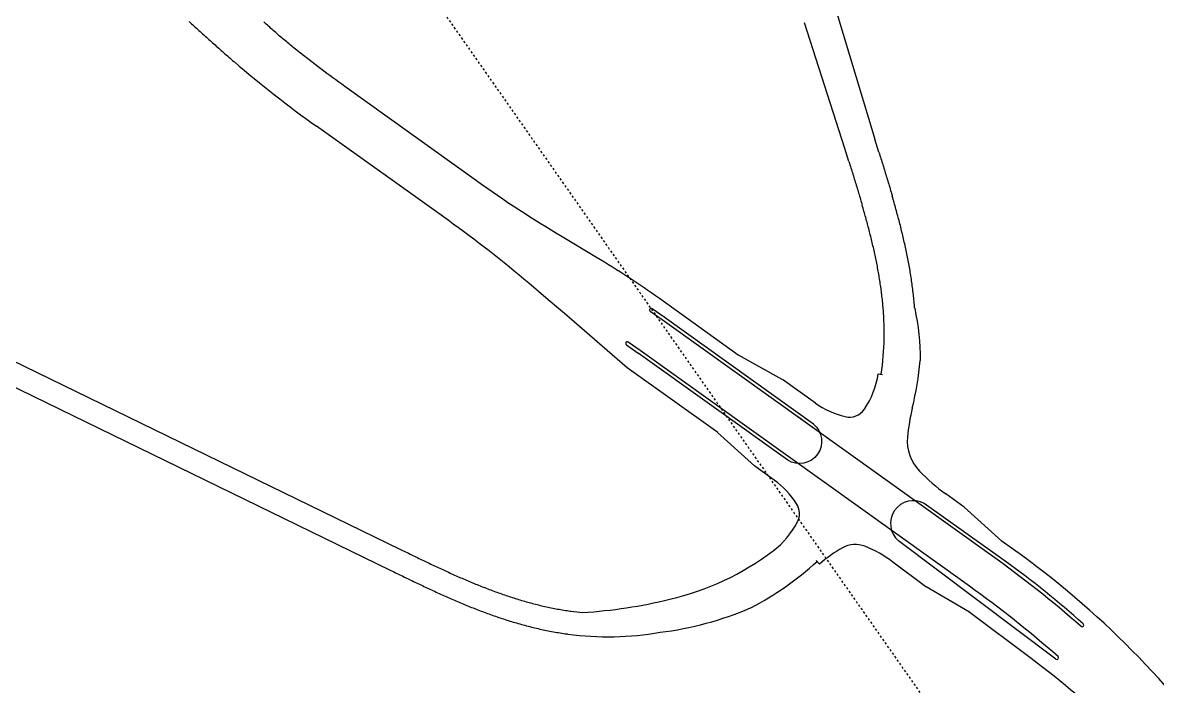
# Model space of a CAD drawing. Header units: millimetres. Extents: x 152904052 to 153933663, y 538271515 to 539240469.
# Drawn here: x 153563437 to 153570304, y 539135437 to 539139454 of the extents above; entities that cross this region are included whole.
import ezdxf

# ---------------------------------------------------------------- set-up
doc = ezdxf.new("R2010")
doc.units = ezdxf.units.MM
doc.linetypes.add('HIDDEN', pattern=[5.08, 2.54, -2.54])
doc.layers.add('BORD', color=7, linetype='Continuous')

msp = doc.modelspace()

# ---------------------------------------------------------------- linework, layer by layer
at = {"layer": 'BORD', "color": 8, "linetype": 'HIDDEN', "ltscale": 5}
msp.add_line((153552920.9, 539158173), (153604542.8, 539084449.3), dxfattribs=at)
at = {"layer": 'BORD', "color": 137, "ltscale": 10, "flags": 128}
for points in [[(153568364.1, 539139512.7), (153568594.3, 539138748.9)], [(153568412.9, 539138692.6), (153568167.6, 539139454.1)], [(153566182.9, 539138497.2), (153565386.8, 539139068.2)], [(153566011.8, 539138258.1), (153565214.6, 539138827.5)], [(153568619, 539138669.8), (153568594, 539138749.8)], [(153568437.6, 539138613.3), (153568412.6, 539138693.3)], [(153568619, 539138669.8), (153568621.9, 539138660.3), (153568624.9, 539138650.7), (153568627.9, 539138641.2), (153568630.9, 539138631.6), (153568633.9, 539138622.1), (153568636.8, 539138612.5), (153568639.8, 539138602.9), (153568642.8, 539138593.3), (153568645.8, 539138583.7), (153568648.7, 539138574.1), (153568651.7, 539138564.5), (153568654.6, 539138554.9), (153568657.6, 539138545.3), (153568660.6, 539138535.6), (153568663.5, 539138526), (153568666.4, 539138516.3), (153568669.4, 539138506.7), (153568672.3, 539138497), (153568675.2, 539138487.4), (153568678.2, 539138477.6), (153568681.1, 539138467.9), (153568684, 539138458.3), (153568686.9, 539138448.5), (153568689.7, 539138438.8), (153568692.6, 539138429.1), (153568695.5, 539138419.4), (153568698.3, 539138409.6), (153568700, 539138403.8)], [(153568437.6, 539138613.3), (153568440.6, 539138603.8), (153568443.5, 539138594.2), (153568446.5, 539138584.7), (153568449.5, 539138575.1), (153568452.4, 539138565.6), (153568455.4, 539138556.1), (153568458.4, 539138546.6), (153568461.3, 539138537), (153568464.3, 539138527.5), (153568467.2, 539138518), (153568470.1, 539138508.5), (153568473.1, 539138499), (153568476, 539138489.4), (153568478.9, 539138479.9), (153568481.8, 539138470.4), (153568484.7, 539138460.9), (153568487.6, 539138451.4), (153568490.5, 539138441.9), (153568493.4, 539138432.4), (153568496.2, 539138422.9), (153568499.1, 539138413.4), (153568501.9, 539138404), (153568504.7, 539138394.5), (153568507.5, 539138385), (153568510.3, 539138375.5), (153568513.1, 539138366), (153568515.9, 539138356.5), (153568517.6, 539138350.8)], [(153568770.3, 539138136.8), (153568768, 539138146.7), (153568765.7, 539138156.8), (153568763.3, 539138166.8), (153568760.9, 539138176.8), (153568758.5, 539138186.8), (153568756, 539138196.8), (153568753.5, 539138206.7), (153568751, 539138216.7), (153568748.5, 539138226.6), (153568746, 539138236.6), (153568743.4, 539138246.5), (153568740.8, 539138256.4), (153568738.2, 539138266.3), (153568735.6, 539138276.2), (153568733, 539138286.1), (153568730.3, 539138295.9), (153568727.6, 539138305.8), (153568724.9, 539138315.6), (153568722.2, 539138325.5), (153568719.5, 539138335.3), (153568716.8, 539138345.1), (153568714, 539138354.9), (153568711.2, 539138364.7), (153568708.4, 539138374.5), (153568705.6, 539138384.3), (153568702.8, 539138394), (153568700, 539138403.8)], [(153568528.5, 539138312.8), (153568525.8, 539138322.3), (153568523, 539138331.8), (153568520.3, 539138341.3), (153568518.1, 539138349)], [(153568835.3, 539137725.3), (153568835.2, 539137725.5), (153568834.4, 539137736), (153568833.6, 539137746.4), (153568832.7, 539137756.9), (153568831.7, 539137767.4), (153568830.7, 539137777.8), (153568829.7, 539137788.3), (153568828.6, 539137798.7), (153568827.5, 539137809.2), (153568826.3, 539137819.6), (153568825.1, 539137830), (153568823.8, 539137840.4), (153568822.5, 539137850.8), (153568821.1, 539137861.1), (153568819.7, 539137871.5), (153568818.3, 539137881.8), (153568816.8, 539137892.2), (153568815.3, 539137902.5), (153568813.7, 539137912.8), (153568812.1, 539137923.1), (153568810.4, 539137933.4), (153568808.8, 539137943.7), (153568807, 539137954), (153568805.3, 539137964.2), (153568803.5, 539137974.5), (153568801.7, 539137984.7), (153568799.8, 539137994.9), (153568797.9, 539138005.1), (153568796, 539138015.3), (153568794, 539138025.5), (153568792, 539138035.7), (153568790, 539138045.8), (153568787.9, 539138056), (153568785.8, 539138066.1), (153568783.7, 539138076.2), (153568781.5, 539138086.3), (153568779.4, 539138096.4), (153568777.1, 539138106.5), (153568774.9, 539138116.6), (153568772.6, 539138126.7), (153568770.3, 539138136.7)], [(153567095.5, 539137365.6), (153566716.6, 539137693.5)], [(153567306.7, 539137655.9), (153567235.4, 539137707)], [(153567318.4, 539137672.2), (153567247.1, 539137723.2)], [(153569300.1, 539136229.2), (153567306.7, 539137655.9)], [(153568223.3, 539137024.5), (153567318.4, 539137672.2)], [(153567090.5, 539137504.5), (153567161.7, 539137453.5)], [(153567173.4, 539137469.8), (153567102.1, 539137520.8)], [(153568066.8, 539136805.7), (153567161.8, 539137453.5)], [(153569166.8, 539136043), (153567173.4, 539137469.8)], [(153567766.6, 539137443.4), (153568032.2, 539137296.3)], [(153567643.5, 539136973.4), (153567095.5, 539137365.6)], [(153568234.3, 539137151.9), (153568034.6, 539137294.8)], [(153568615, 539137328.5), (153568639.7, 539137324.7)], [(153567642.5, 539136974.4), (153567865.9, 539136771.4)], [(153567985, 539136686), (153567867, 539136770.4)], [(153569135.7, 539136522.1), (153569024.7, 539136601.5)], [(153569382, 539136195.1), (153568893.7, 539136544.6)], [(153569362.6, 539136316.3), (153569135.7, 539136522.1)], [(153569690.1, 539135602.1), (153568736.7, 539136317.6)], [(153569433, 539136266.3), (153569359.6, 539136318.8)], [(153568239.1, 539136198), (153568259.3, 539136175.8)], [(153568902.3, 539136040.2), (153568703.2, 539136189.6)], [(153569166.4, 539135886.1), (153568904.2, 539136039.1)], [(153569540.9, 539135604.7), (153569163.1, 539135888.2)]]:
    msp.add_lwpolyline(points, dxfattribs=at)
for points in [[(153564444.9, 539139460.9), (153564452.3, 539139454.2), (153564459.7, 539139447.4), (153564467.1, 539139440.7), (153564474.5, 539139433.9), (153564481.9, 539139427.1), (153564489.3, 539139420.4), (153564496.7, 539139413.6), (153564504.1, 539139406.9), (153564511.6, 539139400.1), (153564519, 539139393.4), (153564526.4, 539139386.6), (153564533.9, 539139379.9), (153564541.3, 539139373.2), (153564548.8, 539139366.4), (153564556.3, 539139359.7), (153564563.7, 539139353), (153564571.2, 539139346.3), (153564578.7, 539139339.6), (153564586.2, 539139332.9), (153564593.7, 539139326.2), (153564601.2, 539139319.5), (153564608.7, 539139312.8), (153564616.3, 539139306.1), (153564623.8, 539139299.4), (153564631.4, 539139292.7), (153564638.9, 539139286.1), (153564646.5, 539139279.4), (153564654, 539139272.7), (153564661.6, 539139266.1), (153564669.2, 539139259.5), (153564676.8, 539139252.8), (153564684.4, 539139246.2), (153564692, 539139239.6), (153564699.7, 539139233), (153564707.3, 539139226.4), (153564714.9, 539139219.9), (153564718.2, 539139217, 0.022069), (153565214.5, 539138827.5, 0.022069)], [(153565386.8, 539139068.2, -0.013075), (153565100.9, 539139284.4), (153565096, 539139288.4), (153565088.3, 539139294.5), (153565080.6, 539139300.7), (153565072.9, 539139306.8), (153565065.3, 539139313), (153565057.7, 539139319.2), (153565050.1, 539139325.4), (153565042.6, 539139331.6), (153565035, 539139337.8), (153565027.5, 539139344), (153565020.1, 539139350.3), (153565012.6, 539139356.5), (153565005.2, 539139362.8), (153564997.8, 539139369), (153564990.4, 539139375.3), (153564983, 539139381.6), (153564975.7, 539139388), (153564968.5, 539139394.3), (153564961.2, 539139400.6), (153564954, 539139407), (153564946.8, 539139413.4), (153564939.7, 539139419.8), (153564932.5, 539139426.3), (153564925.5, 539139432.7), (153564918.4, 539139439.2), (153564911.4, 539139445.7), (153564904.5, 539139452.3), (153564897.5, 539139458.8)], [(153559444.6, 539139325.3), (153565722.7, 539136266.3), (153565727.3, 539136264.1), (153565736.3, 539136259.7), (153565745.2, 539136255.3), (153565754.2, 539136251), (153565763.2, 539136246.6), (153565772.2, 539136242.2), (153565781.2, 539136237.9), (153565790.2, 539136233.5), (153565799.1, 539136229.1), (153565808.1, 539136224.8), (153565817.1, 539136220.4), (153565826.1, 539136216.1), (153565835, 539136211.8), (153565844, 539136207.4), (153565853, 539136203.1), (153565862, 539136198.8), (153565871, 539136194.5), (153565879.9, 539136190.2), (153565888.9, 539136185.9), (153565897.9, 539136181.7), (153565906.9, 539136177.4), (153565915.9, 539136173.1), (153565924.9, 539136168.9), (153565933.8, 539136164.7), (153565942.8, 539136160.5), (153565951.8, 539136156.2), (153565960.8, 539136152), (153565969.8, 539136147.9), (153565978.9, 539136143.7), (153565987.9, 539136139.5), (153565996.9, 539136135.4), (153566005.9, 539136131.3), (153566014.9, 539136127.2), (153566023.9, 539136123.1), (153566033, 539136119), (153566042, 539136114.9), (153566051.1, 539136110.9), (153566060.1, 539136106.9), (153566069.2, 539136102.9), (153566078.2, 539136098.9), (153566087.3, 539136094.9), (153566096.3, 539136091), (153566105.4, 539136087.1), (153566114.5, 539136083.2), (153566123.6, 539136079.3), (153566132.7, 539136075.4), (153566141.8, 539136071.6), (153566150.9, 539136067.7), (153566160, 539136064), (153566169.1, 539136060.2), (153566178.2, 539136056.4), (153566187.4, 539136052.7), (153566196.5, 539136049), (153566205.7, 539136045.3), (153566214.8, 539136041.7), (153566224, 539136038.1), (153566233.2, 539136034.5), (153566242.3, 539136030.9), (153566251.5, 539136027.4), (153566260.7, 539136023.9), (153566269.9, 539136020.4), (153566279.1, 539136016.9), (153566288.4, 539136013.5), (153566297.6, 539136010.1), (153566306.8, 539136006.8), (153566316.1, 539136003.4), (153566325.3, 539136000.1), (153566334.6, 539135996.9), (153566343.9, 539135993.7), (153566353.1, 539135990.5), (153566362.4, 539135987.3), (153566371.7, 539135984.2), (153566381, 539135981.1), (153566390.3, 539135978), (153566399.7, 539135975), (153566409, 539135972), (153566418.3, 539135969), (153566427.7, 539135966.1), (153566437, 539135963.3), (153566446.4, 539135960.4), (153566455.8, 539135957.6), (153566465.2, 539135954.9), (153566474.6, 539135952.1), (153566484, 539135949.5), (153566493.4, 539135946.8), (153566502.8, 539135944.2), (153566512.2, 539135941.7), (153566521.7, 539135939.2), (153566531.1, 539135936.7), (153566540.6, 539135934.3), (153566550, 539135931.9), (153566559.5, 539135929.5), (153566569, 539135927.2), (153566578.5, 539135925), (153566588, 539135922.8), (153566597.5, 539135920.6), (153566607, 539135918.5), (153566616.5, 539135916.5), (153566626, 539135914.4), (153566635.6, 539135912.5), (153566645.1, 539135910.6), (153566654.7, 539135908.7), (153566664.2, 539135906.9), (153566673.8, 539135905.1), (153566683.3, 539135903.4), (153566692.9, 539135901.7), (153566702.5, 539135900.1), (153566712.1, 539135898.6), (153566721.7, 539135897.1), (153566731.3, 539135895.6), (153566740.9, 539135894.2), (153566750.5, 539135892.9), (153566755.2, 539135892.2, 0.010532), (153566826.3, 539135884.2)], [(153559653.9, 539139067.5), (153565661.3, 539136140.5), (153565666, 539136138.2), (153565674.9, 539136133.9), (153565683.9, 539136129.5), (153565692.9, 539136125.1), (153565701.9, 539136120.7), (153565711, 539136116.3), (153565720, 539136111.9), (153565729, 539136107.6), (153565738, 539136103.2), (153565747.1, 539136098.8), (153565756.1, 539136094.4), (153565765.1, 539136090.1), (153565774.2, 539136085.7), (153565783.2, 539136081.3), (153565792.3, 539136077), (153565801.4, 539136072.6), (153565810.5, 539136068.3), (153565819.6, 539136063.9), (153565828.7, 539136059.6), (153565837.8, 539136055.2), (153565846.9, 539136050.9), (153565856, 539136046.6), (153565865.2, 539136042.3), (153565874.3, 539136038), (153565883.5, 539136033.7), (153565892.6, 539136029.4), (153565901.8, 539136025.1), (153565911, 539136020.9), (153565920.2, 539136016.6), (153565929.4, 539136012.4), (153565938.6, 539136008.1), (153565947.8, 539136003.9), (153565957, 539135999.7), (153565966.3, 539135995.5), (153565975.5, 539135991.3), (153565984.8, 539135987.2), (153565994.1, 539135983), (153566003.3, 539135978.9), (153566012.6, 539135974.8), (153566022, 539135970.7), (153566031.3, 539135966.6), (153566040.6, 539135962.6), (153566050, 539135958.5), (153566059.3, 539135954.5), (153566068.7, 539135950.5), (153566078.1, 539135946.5), (153566087.5, 539135942.5), (153566096.9, 539135938.6), (153566106.3, 539135934.6), (153566115.8, 539135930.7), (153566125.2, 539135926.9), (153566134.7, 539135923), (153566144.2, 539135919.2), (153566153.7, 539135915.3), (153566163.2, 539135911.6), (153566172.7, 539135907.8), (153566182.3, 539135904.1), (153566191.8, 539135900.3), (153566201.4, 539135896.7), (153566211, 539135893), (153566220.6, 539135889.4), (153566230.2, 539135885.8), (153566239.9, 539135882.2), (153566249.5, 539135878.6), (153566259.2, 539135875.1), (153566268.9, 539135871.6), (153566278.6, 539135868.2), (153566288.3, 539135864.8), (153566298, 539135861.4), (153566307.8, 539135858), (153566317.5, 539135854.7), (153566327.3, 539135851.4), (153566337.1, 539135848.1), (153566346.9, 539135844.9), (153566356.7, 539135841.7), (153566366.6, 539135838.6), (153566376.4, 539135835.5), (153566386.3, 539135832.4), (153566396.2, 539135829.3), (153566406.1, 539135826.3), (153566416, 539135823.4), (153566426, 539135820.5), (153566435.9, 539135817.6), (153566445.9, 539135814.7), (153566455.9, 539135811.9), (153566465.9, 539135809.2), (153566475.9, 539135806.5), (153566486, 539135803.8), (153566496, 539135801.2), (153566506.1, 539135798.6), (153566516.2, 539135796), (153566526.3, 539135793.5), (153566536.4, 539135791.1), (153566546.5, 539135788.7), (153566556.7, 539135786.3), (153566566.8, 539135784), (153566577, 539135781.8), (153566587.2, 539135779.6), (153566597.4, 539135777.4), (153566607.7, 539135775.3), (153566617.9, 539135773.2), (153566628.2, 539135771.2), (153566638.4, 539135769.3), (153566648.7, 539135767.4), (153566659, 539135765.5), (153566669.3, 539135763.7), (153566679.7, 539135762), (153566690, 539135760.3), (153566700.4, 539135758.7), (153566710.7, 539135757.1), (153566721.1, 539135755.6), (153566731.4, 539135754.2), (153566736.5, 539135753.5, 0.076372), (153567294.5, 539135764.1, 0.076372)], [(153567767.9, 539137442.7), (153567290.7, 539137784.2, 0.020853), (153566909.8, 539138033.5), (153566701.9, 539138157.5, -0.020852), (153566182.9, 539138497.2)], [(153568632.3, 539137325.9, 0.032933), (153568650.7, 539137544.8), (153568650.7, 539137548.6), (153568650.8, 539137558.3), (153568650.9, 539137567.8), (153568650.9, 539137577.4), (153568650.9, 539137586.9), (153568650.8, 539137596.5), (153568650.6, 539137606.1), (153568650.5, 539137615.6), (153568650.2, 539137625.2), (153568649.9, 539137634.8), (153568649.6, 539137644.3), (153568649.2, 539137653.9), (153568648.7, 539137663.5), (153568648.2, 539137673.1), (153568647.7, 539137682.7), (153568647.1, 539137692.3), (153568646.4, 539137701.8), (153568645.8, 539137711.4), (153568645, 539137721), (153568644.2, 539137730.6), (153568643.4, 539137740.2), (153568642.6, 539137749.8), (153568641.6, 539137759.4), (153568640.7, 539137769), (153568639.7, 539137778.6), (153568638.6, 539137788.1), (153568637.5, 539137797.7), (153568636.4, 539137807.3), (153568635.2, 539137816.9), (153568634, 539137826.5), (153568632.8, 539137836.1), (153568631.5, 539137845.6), (153568630.1, 539137855.2), (153568628.8, 539137864.8), (153568627.4, 539137874.4), (153568625.9, 539137884), (153568624.4, 539137893.5), (153568622.9, 539137903.1), (153568621.3, 539137912.7), (153568619.7, 539137922.2), (153568618.1, 539137931.8), (153568616.4, 539137941.4), (153568614.7, 539137950.9), (153568613, 539137960.5), (153568611.2, 539137970.1), (153568609.4, 539137979.6), (153568607.5, 539137989.2), (153568605.6, 539137998.7), (153568603.7, 539138008.3), (153568601.8, 539138017.8), (153568599.8, 539138027.4), (153568597.8, 539138036.9), (153568595.8, 539138046.4), (153568593.7, 539138056), (153568591.6, 539138065.5), (153568589.5, 539138075), (153568587.3, 539138084.6), (153568585.2, 539138094.1), (153568583, 539138103.6), (153568580.7, 539138113.2), (153568578.5, 539138122.7), (153568576.2, 539138132.2), (153568573.9, 539138141.7), (153568571.5, 539138151.2), (153568569.2, 539138160.8), (153568566.8, 539138170.3), (153568564.4, 539138179.8), (153568562, 539138189.3), (153568559.5, 539138198.8), (153568557, 539138208.3), (153568554.5, 539138217.8), (153568552, 539138227.3), (153568549.5, 539138236.8), (153568546.9, 539138246.3), (153568544.3, 539138255.8), (153568541.7, 539138265.3), (153568539.1, 539138274.8), (153568536.5, 539138284.3), (153568533.8, 539138293.8), (153568531.2, 539138303.3), (153568528.5, 539138312.8)], [(153566716.6, 539137693.5, -0.005901), (153566618, 539137776.6), (153566500.4, 539137876.6, 0.020853), (153566011.8, 539138258.1)], [(153567247.1, 539137723.2, 1), (153567235.4, 539137707)], [(153568835.3, 539137725.3, -0.054547), (153568868.7, 539137409.8)], [(153567102.1, 539137520.8, 1.000778), (153567090.5, 539137504.5)], [(153568821, 539137121.6, 0.038604), (153568868.7, 539137409.8, 0.038392)], [(153568531, 539137114.7, 0.112929), (153568615, 539137328.5, 0.112929)], [(153568234.3, 539137151.9, 0.097133), (153568414.6, 539137069.7, 0.097133)], [(153568414.6, 539137069.7, 0.310804), (153568531, 539137114.7, 0.310804)], [(153568821, 539137121.6, 0.038465), (153568791.7, 539136945.4, 0.038465)], [(153568223.3, 539137024.5, -0.935893), (153568066.8, 539136805.7, -0.970725)], [(153568791.7, 539136945.4, 0.216908), (153568864.2, 539136740.3, 0.216908)], [(153568864.2, 539136740.3, 0.045739), (153569024.7, 539136601.5, 0.045739)], [(153568120.9, 539136541.7, 0.097133), (153567985, 539136686, 0.097133)], [(153568125.8, 539136433, 0.264789), (153568120.9, 539136541.7, 0.264789)], [(153568893.7, 539136544.6, 0.891891), (153568736.7, 539136317.6, 0.893717)], [(153567978.2, 539136257, 0.112929), (153568125.8, 539136433, 0.112929)], [(153567353.6, 539135964.7, 0.105474), (153567978.2, 539136257, 0.105474)], [(153568398.6, 539136276.2, 0.058003), (153568259.3, 539136175.8, 0.058003)], [(153568534, 539136284.9, 0.226325), (153568398.6, 539136276.2, 0.226325)], [(153568703.2, 539136189.6, 0.065654), (153568534, 539136284.9, 0.065654)], [(153570754.3, 539134931.2, 0.084881), (153569433, 539136266.3, 0.084881)], [(153567842.8, 539135912.3, 0.065625), (153568244.2, 539136192.5, 0.065625)], [(153569842.4, 539135799.7, 0.024322), (153569300.1, 539136229.2)], [(153569855.4, 539135815, 0.027694), (153569382, 539136195.1)], [(153569702.7, 539135617.6, 0.024857), (153569166.8, 539136043)], [(153566826.3, 539135884.2, 0.045294), (153567352.9, 539135964.5, 0.063587)], [(153567294.1, 539135764.1, 0.070515), (153567841.8, 539135911.8, 0.070515)], [(153569842.4, 539135799.7, 0.957536), (153569855.3, 539135814.9)], [(153570549.7, 539134642.6, 0.058998), (153569540.9, 539135604.7)], [(153569690.1, 539135602.1, 0.962319), (153569702.7, 539135617.6)]]:
    msp.add_lwpolyline(points, format="xyb", dxfattribs=at)
at = {"layer": 'BORD', "color": 137, "ltscale": 10}
for points in [[(153568125.9, 539137069.6), (153568128.5, 539137073.3)], [(153568147.8, 539137053.9), (153568125.9, 539137069.6)], [(153568147.8, 539137053.9), (153568148.5, 539137049.7)]]:
    msp.add_lwpolyline(points, dxfattribs=at)

doc.saveas('drawing.dxf')
